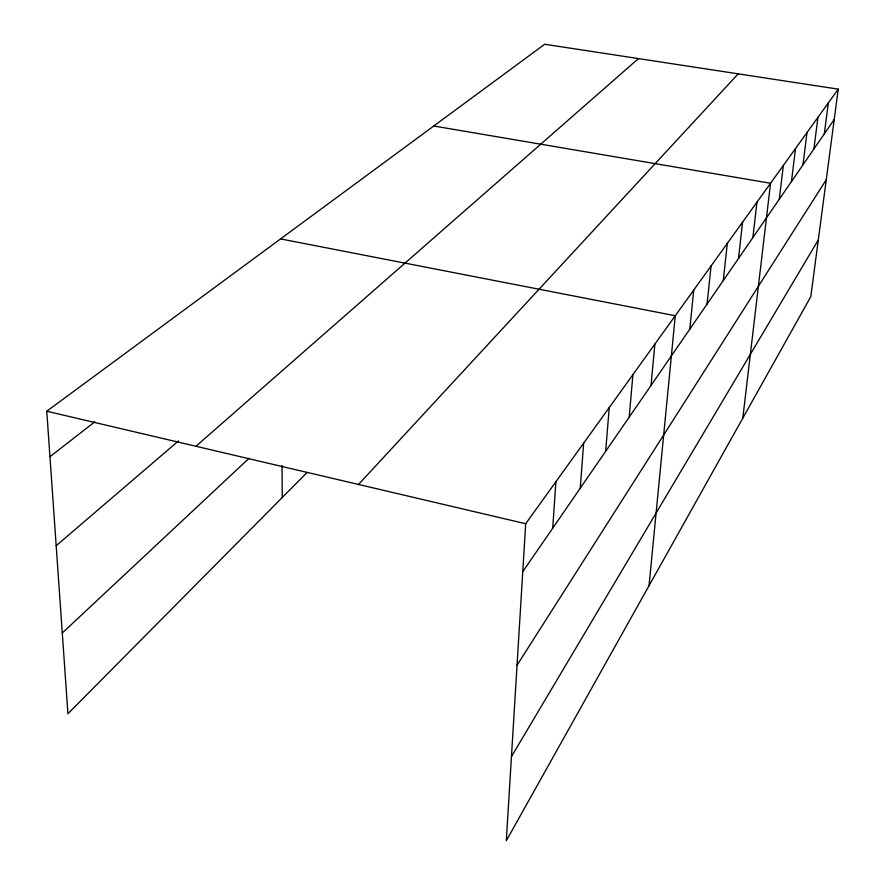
<?xml version="1.0" encoding="UTF-8"?>
<svg xmlns="http://www.w3.org/2000/svg" width="885" height="885" viewBox="0 0 885 885"><rect width="100%" height="100%" fill="white"/><g stroke="black" fill="none" stroke-linecap="round" stroke-linejoin="round"><path stroke-width="1.33" d="M838.228 89.142L525.69 523.732L506.308 840.75L810.815 296.608L838.228 89.142L544.695 44.25L46.772 411.226L67.935 713.741L306.918 472.623M552.716 528.19L555.902 481.705M580.261 488.199L583.669 443.108M605.672 451.295L609.256 407.531M629.202 417.134L632.919 374.632M651.039 385.429L654.856 344.11M649.048 585.671L675.266 315.735L280.567 238.917M689.791 329.176L693.751 290.026M707.06 304.108L711.064 265.954M723.266 280.567L727.315 243.364M738.51 258.431L742.581 222.135M752.892 237.567L756.974 202.134M742.814 418.129L770.547 183.25L433.761 126.013M779.287 199.236L783.369 165.418M791.433 181.602L795.515 148.536M802.961 164.864L807.02 132.529M813.901 148.979L817.95 117.329M824.311 133.867L828.338 102.892M511.453 756.586L818.304 239.912M517.039 665.232L826.258 179.721M522.758 571.677L834.212 119.486M358.536 484.46L738.19 73.842M62.282 633.007L249.105 458.253M195.961 446.272L638.439 58.587M56.175 545.713L178.516 440.907M49.958 456.704L94.795 421.846M46.772 411.226L525.69 523.732M282.05 465.576L282.26 497.503"/></g></svg>
